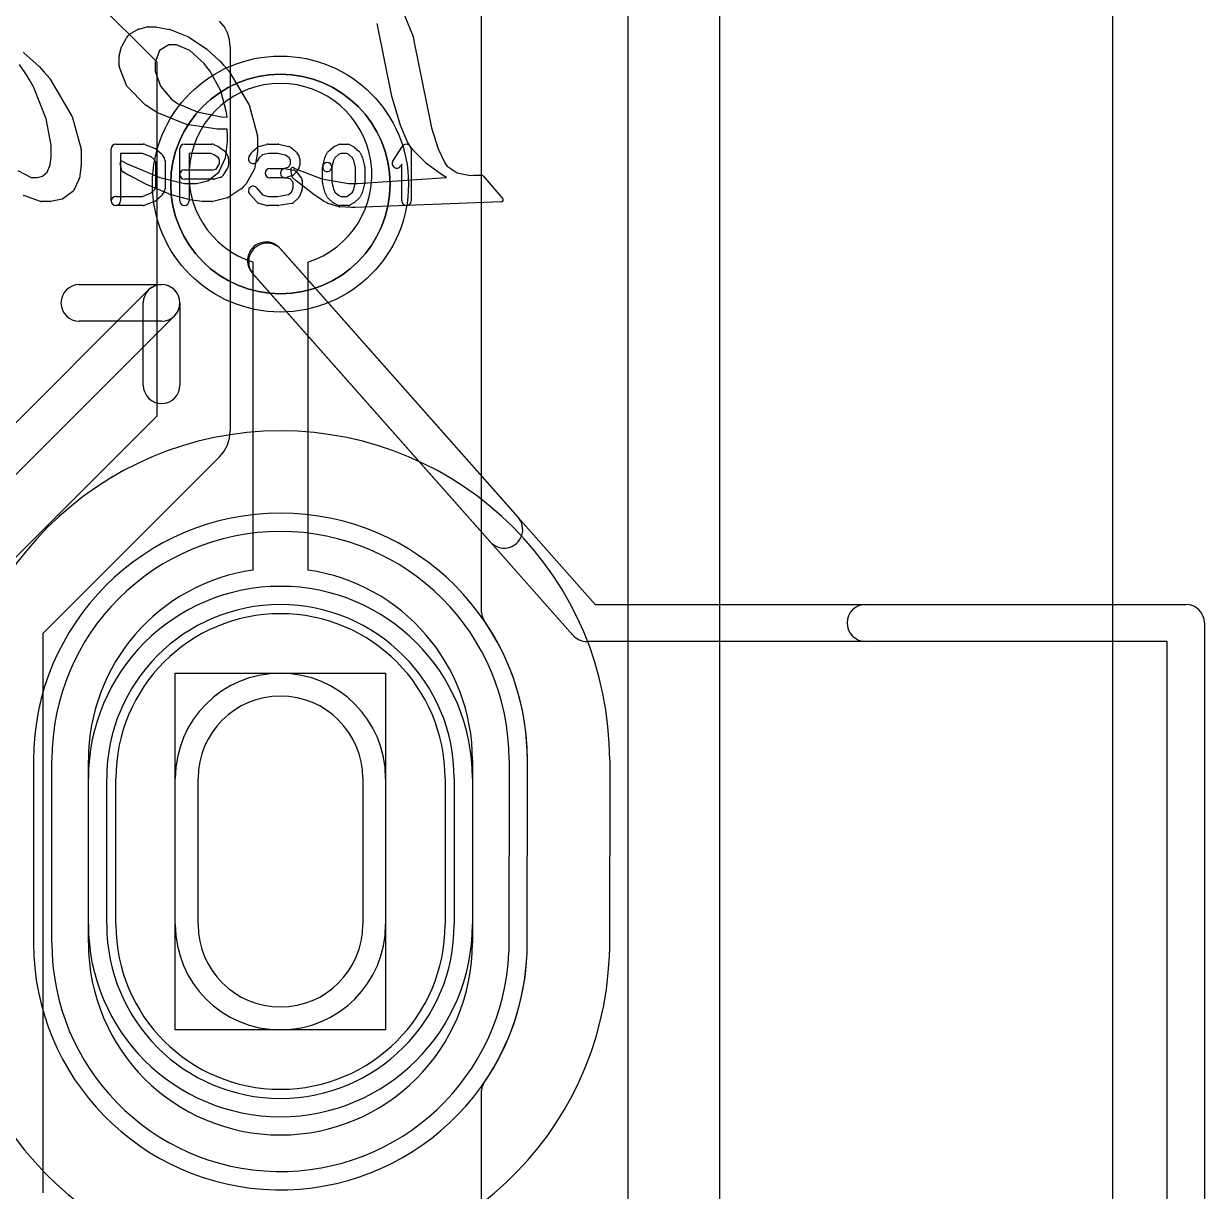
# Model space of a CAD drawing. Extents: x -3.2 to 23.2, y -0.5 to 25.
# Drawn here: x 16.7 to 23.15, y 12.69 to 19.08 of the extents above; entities that cross this region are included whole.
import ezdxf

# ---------------------------------------------------------------- set-up
doc = ezdxf.new("R2010")
doc.units = 0
for name, color, linetype in [('Hole', 1, 'CONTINUOUS'), ('L1', 3, 'CONTINUOUS'), ('L4', 3, 'CONTINUOUS'), ('MetalMask-B', 176, 'CONTINUOUS'), ('Outline', 7, 'CONTINUOUS'), ('PartsArea-A', 111, 'CONTINUOUS'), ('PartsArea-B', 111, 'CONTINUOUS'), ('PartsSilk-A', 221, 'CONTINUOUS'), ('PartsSilk-B', 221, 'CONTINUOUS'), ('Resist-A', 2, 'CONTINUOUS'), ('Resist-B', 2, 'CONTINUOUS'), ('Silk-A', 140, 'CONTINUOUS'), ('Silk-B', 140, 'CONTINUOUS')]:
    doc.layers.add(name, color=color, linetype=linetype)

msp = doc.modelspace()

# ---------------------------------------------------------------- linework, layer by layer
at = {"layer": 'Hole'}
for p, q in [((17.65, 14.15), (17.65, 14.95)), ((18.55, 14.95), (18.55, 14.15))]:
    msp.add_line(p, q, dxfattribs=at)
for centre, start, end in [((18.1, 14.95), 0, 180), ((18.1, 14.15), 180, 0)]:
    msp.add_arc(centre, 0.45, start, end, dxfattribs=at)
at = {"layer": 'L1'}
for p, q in [((17.95, 16.08923), (17.95, 17.77303)), ((18.25, 17.77303), (18.25, 16.08923)), ((17.05, 14.05), (17.05, 15.05)), ((19.15, 15.05), (19.15, 14.05)), ((17.2, 14.15), (17.2, 14.95)), ((17.525, 14.15), (17.525, 14.95)), ((18.675, 14.95), (18.675, 14.15)), ((19, 14.95), (19, 14.15))]:
    msp.add_line(p, q, dxfattribs=at)
msp.add_circle((18.1, 18.2), 0.6, dxfattribs=at)
for centre, radius, start, end in [((18.1, 18.25), 0.5, -72.542411, -107.457589), ((18.1, 15.05), 1.05, 98.213214, 180), ((18.1, 15.05), 1.05, 0, 81.786786), ((18.1, 14.95), 0.9, 0, 180), ((18.1, 14.95), 0.575, 0, 180), ((18.1, 14.15), 0.9, 180, 0), ((18.1, 14.15), 0.575, 180, 0), ((18.1, 14.05), 1.05, 180, 0)]:
    msp.add_arc(centre, radius, start, end, dxfattribs=at)
at = {"layer": 'L4'}
for p, q in [((17.425, 18.86716), (17.03358, 19.25858)), ((17.825, 18.95), (17.825, 16.85)), ((17.425, 16.93284), (17.425, 18.86716)), ((16.45858, 15.96642), (17.425, 16.93284)), ((17.76642, 16.70858), (16.8, 15.74216)), ((16.8, 15.74216), (16.8, 12.68284)), ((17.2, 14.15), (17.2, 14.95)), ((17.525, 14.15), (17.525, 14.95)), ((18.675, 14.95), (18.675, 14.15)), ((19, 14.95), (19, 14.15))]:
    msp.add_line(p, q, dxfattribs=at)
for centre, radius, start, end in [((17.625, 18.95), 0.2, 0, 45), ((17.625, 16.85), 0.2, -45, 0), ((18.1, 14.95), 0.9, 0, 180), ((18.1, 14.95), 0.575, 0, 180), ((18.1, 14.15), 0.9, 180, 0), ((18.1, 14.15), 0.575, 180, 0)]:
    msp.add_arc(centre, radius, start, end, dxfattribs=at)
at = {"layer": 'MetalMask-B'}
for p, q in [((17.2, 14.15), (17.2, 14.95)), ((19, 14.95), (19, 14.15))]:
    msp.add_line(p, q, dxfattribs=at)
for centre, start, end in [((18.1, 14.95), 0, 180), ((18.1, 14.15), 180, 0)]:
    msp.add_arc(centre, 0.9, start, end, dxfattribs=at)
at = {"layer": 'Outline'}
msp.add_line((20, 20), (20, 1), dxfattribs=at)
at = {"layer": 'PartsArea-A'}
for p, q in [((17.525, 13.575), (17.525, 15.525)), ((17.525, 15.525), (18.675, 15.525)), ((18.675, 15.525), (18.675, 13.575)), ((18.675, 13.575), (17.525, 13.575))]:
    msp.add_line(p, q, dxfattribs=at)
for start, end in [(90, -90), (-90, 90)]:
    msp.add_arc((18.1, 18.2), 0.6, start, end, dxfattribs=at)
at = {"layer": 'PartsArea-B'}
msp.add_line((22.65, 23.8), (22.65, 0.2), dxfattribs=at)
at = {"layer": 'PartsSilk-A'}
for p, q in [((17.2, 18.41759), (17.35, 18.41759)), ((17.35928, 18.4158), (17.41484, 18.39358)), ((17.575, 18.41759), (17.725, 18.41759)), ((17.73515, 18.41544), (17.76015, 18.40433)), ((17.7647, 18.4017), (17.79526, 18.37948)), ((17.94728, 18.37795), (17.97228, 18.40017)), ((17.98245, 18.40564), (18.02412, 18.41675)), ((18.03056, 18.41759), (18.08611, 18.41759)), ((18.09126, 18.41705), (18.14404, 18.40594)), ((18.15451, 18.401), (18.18229, 18.37878)), ((18.36117, 18.37795), (18.38617, 18.40017)), ((18.3916, 18.40384), (18.41382, 18.41495)), ((18.425, 18.41759), (18.46944, 18.41759)), ((18.48184, 18.4143), (18.50129, 18.40319)), ((18.5055, 18.40017), (18.5305, 18.37795)), ((18.71513, 18.3247), (18.76791, 18.40618)), ((17.175, 18.10741), (17.175, 18.39259)), ((17.34519, 18.36759), (17.225, 18.36759)), ((17.225, 18.36759), (17.225, 18.10741)), ((17.39222, 18.34878), (17.34519, 18.36759)), ((17.41126, 18.33185), (17.39222, 18.34878)), ((17.42217, 18.38906), (17.44717, 18.36684)), ((17.45176, 18.36139), (17.46564, 18.33917)), ((17.55, 18.10741), (17.55, 18.39259)), ((17.7197, 18.36759), (17.6, 18.36759)), ((17.6, 18.36759), (17.6, 18.10741)), ((17.73743, 18.35971), (17.7197, 18.36759)), ((17.76093, 18.34263), (17.73743, 18.35971)), ((17.76667, 18.33114), (17.76093, 18.34263)), ((17.80292, 18.37044), (17.81403, 18.34822)), ((17.81667, 18.33704), (17.81667, 18.3037)), ((17.9288, 18.35029), (17.94269, 18.37251)), ((17.98318, 18.34296), (17.9712, 18.32379)), ((18.00106, 18.35885), (17.98318, 18.34296)), ((18.03384, 18.36759), (18.00106, 18.35885)), ((18.08351, 18.36759), (18.03384, 18.36759)), ((18.12792, 18.35824), (18.08351, 18.36759)), ((18.14773, 18.3424), (18.12792, 18.35824)), ((18.15556, 18.32987), (18.14773, 18.3424)), ((18.18787, 18.37251), (18.20176, 18.35029)), ((18.20556, 18.33704), (18.20556, 18.3037)), ((18.33131, 18.29865), (18.34242, 18.3431)), ((18.34431, 18.34822), (18.35542, 18.37044)), ((18.39799, 18.34377), (18.39026, 18.32831)), ((18.41692, 18.3606), (18.39799, 18.34377)), ((18.4309, 18.36759), (18.41692, 18.3606)), ((18.4628, 18.36759), (18.4309, 18.36759)), ((18.47423, 18.36106), (18.4628, 18.36759)), ((18.49368, 18.34377), (18.47423, 18.36106)), ((18.50141, 18.32831), (18.49368, 18.34377)), ((18.53625, 18.37044), (18.54736, 18.34822)), ((18.54925, 18.3431), (18.56036, 18.29865)), ((18.81389, 18.39259), (18.81389, 18.10741)), ((17.41944, 18.31876), (17.41126, 18.33185)), ((17.41944, 18.18124), (17.41944, 18.31876)), ((17.46944, 18.32593), (17.46944, 18.17407)), ((17.575, 18.27685), (17.73283, 18.27685)), ((17.73283, 18.27685), (17.74792, 18.28087)), ((17.74792, 18.28087), (17.76667, 18.31087)), ((17.76667, 18.31087), (17.76667, 18.33114)), ((17.81287, 18.29045), (17.78509, 18.24601)), ((18.04167, 18.28426), (18.1206, 18.28426)), ((18.1206, 18.28426), (18.1418, 18.29197)), ((18.12938, 18.28387), (18.17105, 18.27646)), ((18.1418, 18.29197), (18.14698, 18.29715)), ((18.14698, 18.29715), (18.15556, 18.31087)), ((18.15556, 18.31087), (18.15556, 18.32987)), ((18.20176, 18.29045), (18.18787, 18.26823)), ((18.33056, 18.20741), (18.33056, 18.29259)), ((18.39026, 18.32831), (18.37981, 18.28653)), ((18.38056, 18.29259), (18.38056, 18.21049)), ((18.51111, 18.28951), (18.50141, 18.32831)), ((18.51111, 18.21049), (18.51111, 18.28951)), ((18.56111, 18.29259), (18.56111, 18.20741)), ((18.76389, 18.30801), (18.75709, 18.29752)), ((18.76389, 18.10741), (18.76389, 18.30801)), ((17.73611, 18.22685), (17.575, 18.22685)), ((17.77033, 18.2351), (17.74255, 18.22769)), ((18.125, 18.23426), (18.04167, 18.23426)), ((18.15331, 18.22883), (18.12062, 18.23465)), ((18.1641, 18.24687), (18.13354, 18.23576)), ((18.16944, 18.20947), (18.15331, 18.22883)), ((18.16944, 18.17907), (18.16944, 18.20947)), ((18.18435, 18.2638), (18.17324, 18.25269)), ((18.18588, 18.26785), (18.21365, 18.23452)), ((18.21944, 18.21852), (18.21944, 18.17407)), ((18.38056, 18.21049), (18.39026, 18.17169)), ((18.50141, 18.17169), (18.51111, 18.21049)), ((17.34519, 18.13241), (17.39222, 18.15122)), ((17.39222, 18.15122), (17.41126, 18.16815)), ((17.41126, 18.16815), (17.41944, 18.18124)), ((17.46564, 18.16083), (17.45176, 18.13861)), ((17.97008, 18.10206), (17.93119, 18.1465)), ((17.96881, 18.17942), (18.00269, 18.14071)), ((18.08412, 18.13241), (18.14441, 18.14205)), ((18.14441, 18.14205), (18.15968, 18.15563)), ((18.15968, 18.15563), (18.16944, 18.17907)), ((18.21752, 18.16446), (18.20364, 18.13113)), ((18.34242, 18.1569), (18.33131, 18.20135)), ((18.35542, 18.12956), (18.34431, 18.15178)), ((18.39026, 18.17169), (18.39799, 18.15623)), ((18.39799, 18.15623), (18.41692, 18.1394)), ((18.47423, 18.13894), (18.49368, 18.15623)), ((18.49368, 18.15623), (18.50141, 18.17169)), ((18.54736, 18.15178), (18.53625, 18.12956)), ((18.56036, 18.20135), (18.54925, 18.1569)), ((17.2, 18.13241), (17.34519, 18.13241)), ((17.35, 18.08241), (17.2, 18.08241)), ((17.41484, 18.10642), (17.35928, 18.0842)), ((17.44717, 18.13316), (17.42217, 18.11094)), ((18.02412, 18.08325), (17.98245, 18.09436)), ((18.00269, 18.14071), (18.03384, 18.13241)), ((18.08611, 18.08241), (18.03056, 18.08241)), ((18.03384, 18.13241), (18.08412, 18.13241)), ((18.15951, 18.09383), (18.09006, 18.08272)), ((18.19717, 18.12205), (18.17217, 18.09983)), ((18.38617, 18.09983), (18.36117, 18.12205)), ((18.41382, 18.08505), (18.3916, 18.09616)), ((18.41692, 18.1394), (18.4309, 18.13241)), ((18.46944, 18.08241), (18.425, 18.08241)), ((18.4309, 18.13241), (18.4628, 18.13241)), ((18.4628, 18.13241), (18.47423, 18.13894)), ((18.50129, 18.09681), (18.48184, 18.0857)), ((18.5305, 18.12205), (18.5055, 18.09983))]:
    msp.add_line(p, q, dxfattribs=at)
for centre, start, end in [((17.2, 18.39259), 90, 180), ((17.35, 18.39259), 68.207103, 90), ((17.575, 18.39259), 90, 180), ((17.725, 18.39259), 66.049145, 90), ((17.75, 18.38148), 53.982737, 66.039637), ((17.98889, 18.38148), 104.925513, 131.630694), ((18.03056, 18.39259), 90, 104.92885), ((18.08611, 18.39259), 78.110161, 90), ((18.13889, 18.38148), 51.333033, 78.112983), ((18.40278, 18.38148), 116.565051, 131.62783), ((18.425, 18.39259), 90, 116.565051), ((18.46944, 18.39259), 60.266489, 90), ((18.48889, 18.38148), 48.372169, 60.266489), ((18.78889, 18.39259), 0, 147.066193), ((17.40556, 18.37037), 48.372169, 68.202147), ((17.43056, 18.34815), 31.985944, 48.369306), ((17.44444, 18.32593), 0, 31.991474), ((17.78056, 18.35926), 26.565051, 53.979316), ((17.79167, 18.33704), 0, 26.565051), ((17.95, 18.33704), 147.994617, -32.010019), ((17.96389, 18.35926), 131.627831, 147.989981), ((18.16667, 18.35926), 32.005383, 51.345223), ((18.18056, 18.33704), 0, 32.010019), ((18.36667, 18.33704), 153.434949, 165.969316), ((18.37778, 18.35926), 131.627831, 153.434949), ((18.51389, 18.35926), 26.565051, 48.37217), ((18.525, 18.33704), 14.030684, 26.565051), ((17.575, 18.25185), 90, -90), ((17.79167, 18.3037), -32.005383, 0), ((18.04167, 18.25926), 90, -90), ((18.125, 18.25926), 79.908369, -100.083264), ((18.16667, 18.25185), 39.790899, 79.916736), ((18.18056, 18.3037), -32.005383, 0), ((18.35556, 18.29259), 0, 180), ((18.35556, 18.29259), 165.969316, -14.03321), ((18.53611, 18.29259), 0, 14.030684), ((18.73611, 18.31111), 147.066457, -32.933807), ((17.73611, 18.25185), -90, -75.064732), ((17.76389, 18.25926), -75.074487, -32.010019), ((18.125, 18.25926), -90, -70.02141), ((18.15556, 18.27037), -70.02864, -45), ((18.16667, 18.28148), -45, -32.010019), ((18.19444, 18.21852), 0, 39.800498), ((18.35556, 18.20741), 180, -165.969316), ((18.53611, 18.20741), -14.030684, 0), ((17.44444, 18.17407), -31.985944, 0), ((17.95, 18.16296), 41.188082, -138.810424), ((18.19444, 18.17407), -22.605762, 0), ((18.36667, 18.16296), -165.969316, -153.434949), ((18.525, 18.16296), -26.565051, -14.030684), ((17.2, 18.10741), 90, -90), ((17.2, 18.10741), 180, 0), ((17.35, 18.10741), -90, -68.202147), ((17.40556, 18.12963), -68.207103, -48.369306), ((17.43056, 18.15185), -48.372169, -31.991474), ((17.575, 18.10741), 180, 0), ((17.98889, 18.11852), -138.811918, -104.92885), ((18.03056, 18.10741), -104.925513, -90), ((18.08611, 18.10741), -90, -80.911332), ((18.15556, 18.11852), -80.910628, -48.369306), ((18.18056, 18.14074), -48.372169, -22.608878), ((18.37778, 18.14074), -153.434949, -131.62783), ((18.40278, 18.11852), -131.627831, -116.565051), ((18.425, 18.10741), -116.565051, -90), ((18.46944, 18.10741), -90, -60.266489), ((18.48889, 18.11852), -60.266489, -48.37217), ((18.51389, 18.14074), -48.372169, -26.565051), ((18.78889, 18.10741), 180, 0)]:
    msp.add_arc(centre, 0.025, start, end, dxfattribs=at)
at = {"layer": 'PartsSilk-B'}
for p, q in [((18.76815, 19.14871), (18.82521, 19.00639)), ((17.27479, 19.01867), (17.32242, 19.04608)), ((17.32499, 19.04712), (17.37195, 19.05883)), ((17.37437, 19.05913), (17.41522, 19.05913)), ((17.41696, 19.05898), (17.4942, 19.04532)), ((18.70921, 18.68034), (18.62902, 19.07709)), ((17.2326, 18.9524), (17.25898, 18.99984)), ((17.25943, 19.00056), (17.26511, 19.00901)), ((17.26623, 19.01039), (17.2726, 19.01696)), ((17.49615, 19.04476), (17.59712, 19.00463)), ((17.59897, 19.00366), (17.69602, 18.93904)), ((18.82574, 19.0046), (18.83172, 18.97423)), ((16.69708, 18.91781), (16.78133, 18.84217)), ((17.21813, 18.90082), (17.2317, 18.95019)), ((17.43836, 18.92934), (17.41534, 18.86542)), ((17.48979, 18.96033), (17.43836, 18.92934)), ((17.5315, 18.96033), (17.48979, 18.96033)), ((17.60519, 18.93015), (17.5315, 18.96033)), ((17.68291, 18.85964), (17.60519, 18.93015)), ((17.69722, 18.9381), (17.76701, 18.8744)), ((18.83172, 18.97423), (18.92076, 18.53533)), ((16.71595, 18.79183), (16.674, 18.85331)), ((17.21777, 18.84698), (17.21777, 18.89817)), ((17.41534, 18.86542), (17.41534, 18.81679)), ((17.69828, 18.83951), (17.68291, 18.85964)), ((17.76777, 18.87362), (17.78837, 18.85025)), ((16.72752, 18.76997), (16.71595, 18.79183)), ((16.78218, 18.84131), (16.80672, 18.81326)), ((16.80676, 18.81321), (16.84025, 18.77441)), ((17.26087, 18.73549), (17.21846, 18.84332)), ((17.41534, 18.81679), (17.44491, 18.73485)), ((17.71477, 18.81848), (17.69836, 18.83941)), ((17.7736, 18.70915), (17.71477, 18.81848)), ((17.78837, 18.85025), (17.81886, 18.81622)), ((17.81999, 18.81469), (17.92776, 18.63506)), ((16.749, 18.73191), (16.72765, 18.76974)), ((16.81923, 18.55556), (16.749, 18.73191)), ((16.84131, 18.77293), (16.95943, 18.57119)), ((17.36286, 18.63168), (17.26309, 18.7321)), ((17.44491, 18.73485), (17.50435, 18.6632)), ((17.50435, 18.6632), (17.51926, 18.65267)), ((17.80511, 18.59079), (17.7736, 18.70915)), ((18.71763, 18.64893), (18.70935, 18.67972)), ((17.39268, 18.61202), (17.3645, 18.63035)), ((17.42292, 18.59258), (17.39272, 18.612)), ((17.51926, 18.65267), (17.53662, 18.64046)), ((17.53662, 18.64046), (17.64379, 18.59399)), ((17.64379, 18.59399), (17.77744, 18.56751)), ((17.92883, 18.63253), (17.97481, 18.46293)), ((18.75578, 18.52079), (18.71771, 18.64868)), ((16.84638, 18.41313), (16.81923, 18.55556)), ((16.96043, 18.56885), (17.01065, 18.39029)), ((17.58601, 18.52626), (17.42458, 18.59172)), ((17.77744, 18.56751), (17.80793, 18.56518)), ((17.80793, 18.56518), (17.80511, 18.59079)), ((18.92076, 18.53533), (18.92652, 18.50719)), ((17.75312, 18.49944), (17.5882, 18.52565)), ((17.80945, 18.49932), (17.75469, 18.49932)), ((17.81052, 18.4597), (17.80945, 18.49932)), ((18.79854, 18.42246), (18.75619, 18.51965)), ((18.92652, 18.50719), (18.96256, 18.39296)), ((16.84638, 18.35037), (16.84638, 18.41313)), ((17.79866, 18.34369), (17.81052, 18.43075)), ((17.81052, 18.43075), (17.81052, 18.4597)), ((17.97516, 18.46031), (17.97516, 18.37446)), ((18.80944, 18.40598), (18.79942, 18.42086)), ((18.82213, 18.38976), (18.80986, 18.4054)), ((16.84111, 18.30457), (16.84638, 18.35037)), ((17.01102, 18.38758), (17.01102, 18.30481)), ((17.76288, 18.26393), (17.79866, 18.34369)), ((17.97498, 18.37258), (17.95784, 18.28298)), ((18.89404, 18.31537), (18.82281, 18.38898)), ((18.96256, 18.39296), (18.99805, 18.31642)), ((16.66464, 18.27317), (16.73653, 18.23588)), ((16.82504, 18.26445), (16.84111, 18.30457)), ((17.01092, 18.30338), (17.00057, 18.23189)), ((17.2327, 18.27295), (17.22311, 18.31257)), ((17.23766, 18.32367), (17.25739, 18.31279)), ((17.25739, 18.31279), (17.44017, 18.23588)), ((17.95677, 18.28003), (17.91341, 18.20156)), ((18.1637, 18.23942), (18.1559, 18.27927)), ((18.17097, 18.2897), (18.17814, 18.28527)), ((18.17814, 18.28527), (18.32606, 18.22763)), ((18.9857, 18.24861), (18.89535, 18.31423)), ((18.99805, 18.31642), (19.00357, 18.30689)), ((19.00357, 18.30689), (19.01154, 18.29712)), ((19.01154, 18.29712), (19.06674, 18.2611)), ((16.73653, 18.23588), (16.76998, 18.23588)), ((16.76998, 18.23588), (16.79817, 18.24259)), ((16.79817, 18.24259), (16.82504, 18.26445)), ((16.99969, 18.229), (16.96792, 18.1626)), ((17.26643, 18.24975), (17.23738, 18.26666)), ((17.36764, 18.19696), (17.26684, 18.24952)), ((17.44017, 18.23588), (17.57484, 18.20294)), ((17.64059, 18.20294), (17.70323, 18.21788)), ((17.70323, 18.21788), (17.76288, 18.26393)), ((18.18584, 18.21826), (18.16716, 18.23361)), ((18.27263, 18.14934), (18.18597, 18.21816)), ((18.32606, 18.22763), (18.47271, 18.20294)), ((18.52148, 18.20294), (19.00872, 18.23588)), ((19.00872, 18.23588), (18.98677, 18.24793)), ((19.06674, 18.2611), (19.13891, 18.24683)), ((19.13893, 18.24682), (19.15521, 18.24772)), ((19.15576, 18.24773), (19.20122, 18.24773)), ((19.20879, 18.24427), (19.31624, 18.11985)), ((16.96469, 18.15877), (16.90929, 18.11938)), ((17.48885, 18.14556), (17.36836, 18.19662)), ((17.599, 18.11465), (17.49006, 18.14514)), ((17.57484, 18.20294), (17.64059, 18.20294)), ((17.88534, 18.17295), (17.81426, 18.12594)), ((17.899, 18.18753), (17.88723, 18.17457)), ((17.91145, 18.19906), (17.899, 18.18753)), ((18.33714, 18.10588), (18.27327, 18.14887)), ((18.47271, 18.20294), (18.52148, 18.20294)), ((16.78766, 18.10472), (16.6962, 18.13691)), ((16.84131, 18.10415), (16.79098, 18.10415)), ((16.9056, 18.11775), (16.84341, 18.10437)), ((17.67463, 18.10424), (17.60034, 18.11437)), ((17.72733, 18.10415), (17.67598, 18.10415)), ((17.81114, 18.12458), (17.72973, 18.10444)), ((18.34807, 18.10056), (18.33842, 18.10515)), ((18.35944, 18.09385), (18.34807, 18.10056)), ((18.42171, 18.07529), (18.36171, 18.09287)), ((19.30907, 18.10332), (18.5109, 18.07122)), ((18.48843, 18.07123), (18.42395, 18.07491)), ((18.5105, 18.07121), (18.489, 18.07121)), ((18.09741, 17.84878), (19.82092, 15.9016)), ((19.69909, 15.73266), (17.94525, 17.7141)), ((19.82092, 15.9016), (23.05, 15.9016)), ((23.1516, 15.8), (23.1516, 4.8)), ((22.9484, 15.6984), (19.77517, 15.6984)), ((22.9484, 4.9016), (22.9484, 15.6984))]:
    msp.add_line(p, q, dxfattribs=at)
for centre, radius, start, end in [((17.32741, 19.03741), 0.01, 103.994584, 119.9227), ((17.37437, 19.04913), 0.01, 90, 104.005441), ((17.41522, 19.04913), 0.01, 79.982066, 90), ((17.49246, 19.03547), 0.01, 68.33696, 79.968627), ((18.63882, 19.07907), 0.01, -168.926129, -168.577679), ((17.26772, 18.99498), 0.01, 146.055498, 150.918947), ((17.27341, 19.00343), 0.01, 135.891376, 146.080349), ((17.27978, 19.01), 0.01, 119.922487, 135.882585), ((17.59343, 18.99534), 0.01, 56.341728, 68.324666), ((18.81593, 19.00267), 0.01, 11.130111, 21.843977), ((16.6904, 18.91037), 0.01001, 48.080936, 57.946056), ((17.24134, 18.94754), 0.01, 150.923136, 164.62981), ((17.69048, 18.93072), 0.01, 47.5952, 56.345137), ((17.22777, 18.89817), 0.01, 164.629275, 180), ((17.76027, 18.86701), 0.01, 41.390802, 47.609918), ((16.77465, 18.83473), 0.01, 41.148195, 48.080936), ((16.79919, 18.80668), 0.01, 40.781567, 41.148195), ((17.22777, 18.84698), 0.01, 180, -158.531077), ((17.70623, 18.84558), 0.01, -142.637469, -141.900713), ((17.81141, 18.80955), 0.01, 30.924459, 41.863048), ((16.73636, 18.77465), 0.01, -152.102729, -150.58918), ((16.83268, 18.76788), 0.01, 30.334806, 40.781567), ((17.27018, 18.73915), 0.01, -158.538936, -135.186171), ((18.71901, 18.68232), 0.01, -168.577679, -164.935766), ((17.36995, 18.63873), 0.01, -135.162081, -123.043954), ((17.39813, 18.62041), 0.01, -123.007062, -122.739059), ((17.91918, 18.62992), 0.01, 15.134475, 30.960961), ((18.72729, 18.65153), 0.01, -164.935766, -163.432533), ((16.9508, 18.56614), 0.01, 15.717252, 30.334806), ((17.42834, 18.60099), 0.01, -122.800601, -112.071751), ((17.58977, 18.53553), 0.01, -112.077942, -99.030381), ((17.75469, 18.50932), 0.01, -99.029199, -90), ((18.76536, 18.52364), 0.01, -163.432533, -156.485443), ((17.96516, 18.46031), 0.01, 0, 15.168839), ((18.80771, 18.42645), 0.01, -156.485443, -146.00796), ((18.81773, 18.41157), 0.01, -146.00796, -141.903915), ((17.00102, 18.38758), 0.01, 0, 15.717252), ((17.96516, 18.37446), 0.01, -10.83791, 0), ((18.83, 18.39593), 0.01, -141.903915, -135.972395), ((17.00102, 18.30481), 0.01, -8.219209, 0), ((17.23283, 18.31492), 0.01, 61.101302, -166.397194), ((17.24241, 18.2753), 0.01, -166.394962, -120.21397), ((17.94802, 18.28486), 0.01, -28.898698, -10.830501), ((18.16571, 18.28119), 0.01, 58.27994, -168.926129), ((18.90123, 18.32232), 0.01, -135.972395, -126.010525), ((16.99067, 18.23332), 0.01, -25.591424, -8.219209), ((17.27146, 18.25839), 0.01, -120.206934, -117.539046), ((18.17351, 18.24134), 0.01, -168.926129, -129.402241), ((18.19219, 18.22599), 0.01, -129.402241, -128.462947), ((18.99158, 18.2567), 0.01, -126.010525, -118.743036), ((19.13892, 18.24683), 0.00001, 180, -45), ((19.15576, 18.23771), 0.01002, 90, 93.144957), ((19.20122, 18.23773), 0.01, 40.824935, 90), ((16.9589, 18.16692), 0.01, -54.608892, -25.591424), ((17.37226, 18.20583), 0.01, -117.513061, -112.967043), ((17.49275, 18.15477), 0.01, -112.950363, -105.634099), ((17.87983, 18.18129), 0.01, -56.548399, -42.234655), ((17.90466, 18.2064), 0.01, -47.229071, -28.924112), ((18.27885, 18.15717), 0.01, -128.462947, -123.912513), ((16.69952, 18.14634), 0.01, -123.99204, -109.395528), ((16.79098, 18.11415), 0.01, -109.395528, -90), ((16.84131, 18.11415), 0.01, -90, -77.88124), ((16.9035, 18.12753), 0.01, -77.88124, -54.608893), ((17.60169, 18.12428), 0.01, -105.60693, -97.762779), ((17.67598, 18.11415), 0.01, -97.757426, -90), ((17.72733, 18.11415), 0.01, -90, -76.105856), ((17.80874, 18.13428), 0.01, -76.102824, -56.521949), ((18.34272, 18.11418), 0.01, -123.912513, -115.463345), ((18.36452, 18.10247), 0.01001, -120.511999, -106.315193), ((19.30867, 18.11331), 0.01, -87.7071, 40.824935), ((18.42452, 18.08489), 0.01, -106.315193, -93.268853), ((18.489, 18.08121), 0.01, -93.268853, -90), ((18.5105, 18.08121), 0.01, -90, -87.707099), ((18.02133, 17.78144), 0.1016, 41.512714, -138.486865), ((23.05, 15.8), 0.1016, 0, 90), ((19.77517, 15.8), 0.1016, -138.487286, -90)]:
    msp.add_arc(centre, radius, start, end, dxfattribs=at)
at = {"layer": 'Resist-A'}
for p, q in [((16.85, 14.05), (16.85, 15.05)), ((19.35, 15.05), (19.349, 14.0015)), ((17.15, 14.15), (17.15, 14.95)), ((17.525, 14.15), (17.525, 14.95)), ((18.675, 14.95), (18.675, 14.15)), ((19.05, 14.95), (19.05, 14.15))]:
    msp.add_line(p, q, dxfattribs=at)
msp.add_circle((18.1, 18.2), 0.7, dxfattribs=at)
for centre, radius, start, end in [((18.1, 15.05), 1.25, 0, 180), ((18.1, 14.95), 0.95, 0, 180), ((18.1, 14.95), 0.575, 0, 180), ((18.1, 14.15), 0.95, 180, 0), ((18.1, 14.15), 0.575, 180, 0), ((18.1, 14.05), 1.25, 180, -2.362168), ((19.274, 14.00157), 0.075, -2.361139, -0.053476)]:
    msp.add_arc(centre, radius, start, end, dxfattribs=at)
at = {"layer": 'Resist-B'}
for p, q in [((17.05, 14.15), (17.05, 14.95)), ((17.15, 14.15), (17.15, 14.95)), ((17.525, 14.15), (17.525, 14.95)), ((18.675, 14.95), (18.675, 14.15)), ((19.05, 14.95), (19.05, 14.15)), ((19.15, 14.95), (19.15, 14.15))]:
    msp.add_line(p, q, dxfattribs=at)
for centre, radius, start, end in [((18.1, 14.95), 1.05, 0, 180), ((18.1, 14.95), 0.95, 0, 180), ((18.1, 14.95), 0.575, 0, 180), ((18.1, 14.15), 1.05, 180, 0), ((18.1, 14.15), 0.95, 180, 0), ((18.1, 14.15), 0.575, 180, 0)]:
    msp.add_arc(centre, radius, start, end, dxfattribs=at)
at = {"layer": 'Silk-A'}
for p, q in [((19.2, 15.85623), (19.2, 19.425)), ((20.5, 19.425), (20.5, -0.425)), ((17, 17.65), (17.45, 17.65)), ((16.25429, 16.49571), (17.37929, 17.62071)), ((17.35, 17.1), (17.35, 17.55)), ((17.55, 17.55), (17.55, 17.1)), ((17.52071, 17.47929), (16.425, 16.38358)), ((17.45, 17.45), (17, 17.45)), ((16.75, 15.05), (16.75, 14.05)), ((19.449, 14.0014), (19.45, 15.0499)), ((19.449, 14.0014), (19.45, 15.0499)), ((19.9, 15.04948), (19.899, 13.99952)), ((19.2, 7.35623), (19.2, 13.24377))]:
    msp.add_line(p, q, dxfattribs=at)
for centre, radius, start, end in [((17, 17.55), 0.1, 90, -90), ((17.45, 17.55), 0.1, 0, 180), ((17.45, 17.55), 0.1, -45, 135), ((17.45, 17.55), 0.1, -90, 90), ((17.45, 17.1), 0.1, 180, 0), ((18.1, 15.05), 1.8, 0, 180), ((18.1, 15.05), 1.35, 0, 180), ((19.275, 15.85623), 0.075, 180, -145.544989), ((18.1, 15.05), 1.35, 0, 34.456151), ((19.35, 15.05), 0.1, -0.057296, 0), ((19.35, 15.05), 0.1, -0.057296, 0), ((19.35, 15.05), 0.55, -0.054171, 0), ((18.1, 14.05), 1.8, 180, -2.290534), ((18.1, 14.05001), 1.35001, -179.999576, -2.362516), ((18.1, 14.05001), 1.35001, -34.4565, -2.362516), ((19.274, 14.00136), 0.175, -2.292442, 0.013096), ((19.274, 14.00136), 0.175, -2.292442, -0.006548), ((19.524, 14.00133), 0.075, 179.946524, 179.992361), ((19.349, 14.00004), 0.55, -2.29036, -0.054171), ((19.275, 13.24377), 0.075, 145.544989, 180)]:
    msp.add_arc(centre, radius, start, end, dxfattribs=at)
at = {"layer": 'Silk-B'}
for p, q in [((18.76815, 19.14871), (18.82521, 19.00639)), ((17.27479, 19.01867), (17.32242, 19.04608)), ((17.32499, 19.04712), (17.37195, 19.05883)), ((17.37437, 19.05913), (17.41522, 19.05913)), ((17.41696, 19.05898), (17.4942, 19.04532)), ((18.70921, 18.68034), (18.62902, 19.07709)), ((17.2326, 18.9524), (17.25898, 18.99984)), ((17.25943, 19.00056), (17.26511, 19.00901)), ((17.26623, 19.01039), (17.2726, 19.01696)), ((17.49615, 19.04476), (17.59712, 19.00463)), ((17.59897, 19.00366), (17.69602, 18.93904)), ((18.82574, 19.0046), (18.83172, 18.97423)), ((16.69708, 18.91781), (16.78133, 18.84217)), ((17.21813, 18.90082), (17.2317, 18.95019)), ((17.43836, 18.92934), (17.41534, 18.86542)), ((17.48979, 18.96033), (17.43836, 18.92934)), ((17.5315, 18.96033), (17.48979, 18.96033)), ((17.60519, 18.93015), (17.5315, 18.96033)), ((17.68291, 18.85964), (17.60519, 18.93015)), ((17.69722, 18.9381), (17.76701, 18.8744)), ((18.83172, 18.97423), (18.92076, 18.53533)), ((16.71595, 18.79183), (16.674, 18.85331)), ((17.21777, 18.84698), (17.21777, 18.89817)), ((17.41534, 18.86542), (17.41534, 18.81679)), ((17.69828, 18.83951), (17.68291, 18.85964)), ((17.76777, 18.87362), (17.78837, 18.85025)), ((16.72752, 18.76997), (16.71595, 18.79183)), ((16.78218, 18.84131), (16.80672, 18.81326)), ((16.80676, 18.81321), (16.84025, 18.77441)), ((17.26087, 18.73549), (17.21846, 18.84332)), ((17.41534, 18.81679), (17.44491, 18.73485)), ((17.71477, 18.81848), (17.69836, 18.83941)), ((17.7736, 18.70915), (17.71477, 18.81848)), ((17.78837, 18.85025), (17.81886, 18.81622)), ((17.81999, 18.81469), (17.92776, 18.63506)), ((16.749, 18.73191), (16.72765, 18.76974)), ((16.81923, 18.55556), (16.749, 18.73191)), ((16.84131, 18.77293), (16.95943, 18.57119)), ((17.36286, 18.63168), (17.26309, 18.7321)), ((17.44491, 18.73485), (17.50435, 18.6632)), ((17.50435, 18.6632), (17.51926, 18.65267)), ((17.80511, 18.59079), (17.7736, 18.70915)), ((18.71763, 18.64893), (18.70935, 18.67972)), ((17.39268, 18.61202), (17.3645, 18.63035)), ((17.42292, 18.59258), (17.39272, 18.612)), ((17.51926, 18.65267), (17.53662, 18.64046)), ((17.53662, 18.64046), (17.64379, 18.59399)), ((17.64379, 18.59399), (17.77744, 18.56751)), ((17.92883, 18.63253), (17.97481, 18.46293)), ((18.75578, 18.52079), (18.71771, 18.64868)), ((16.84638, 18.41313), (16.81923, 18.55556)), ((16.96043, 18.56885), (17.01065, 18.39029)), ((17.58601, 18.52626), (17.42458, 18.59172)), ((17.77744, 18.56751), (17.80793, 18.56518)), ((17.80793, 18.56518), (17.80511, 18.59079)), ((18.92076, 18.53533), (18.92652, 18.50719)), ((17.75312, 18.49944), (17.5882, 18.52565)), ((17.80945, 18.49932), (17.75469, 18.49932)), ((17.81052, 18.4597), (17.80945, 18.49932)), ((18.79854, 18.42246), (18.75619, 18.51965)), ((18.92652, 18.50719), (18.96256, 18.39296)), ((16.84638, 18.35037), (16.84638, 18.41313)), ((17.79866, 18.34369), (17.81052, 18.43075)), ((17.81052, 18.43075), (17.81052, 18.4597)), ((17.97516, 18.46031), (17.97516, 18.37446)), ((18.80944, 18.40598), (18.79942, 18.42086)), ((18.82213, 18.38976), (18.80986, 18.4054)), ((16.84111, 18.30457), (16.84638, 18.35037)), ((17.01102, 18.38758), (17.01102, 18.30481)), ((17.76288, 18.26393), (17.79866, 18.34369)), ((17.97498, 18.37258), (17.95784, 18.28298)), ((18.89404, 18.31537), (18.82281, 18.38898)), ((18.96256, 18.39296), (18.99805, 18.31642)), ((16.66464, 18.27317), (16.73653, 18.23588)), ((16.82504, 18.26445), (16.84111, 18.30457)), ((17.01092, 18.30338), (17.00057, 18.23189)), ((17.2327, 18.27295), (17.22311, 18.31257)), ((17.23766, 18.32367), (17.25739, 18.31279)), ((17.25739, 18.31279), (17.44017, 18.23588)), ((17.95677, 18.28003), (17.91341, 18.20156)), ((18.1637, 18.23942), (18.1559, 18.27927)), ((18.17097, 18.2897), (18.17814, 18.28527)), ((18.17814, 18.28527), (18.32606, 18.22763)), ((18.9857, 18.24861), (18.89535, 18.31423)), ((18.99805, 18.31642), (19.00357, 18.30689)), ((19.00357, 18.30689), (19.01154, 18.29712)), ((19.01154, 18.29712), (19.06674, 18.2611)), ((16.73653, 18.23588), (16.76998, 18.23588)), ((16.76998, 18.23588), (16.79817, 18.24259)), ((16.79817, 18.24259), (16.82504, 18.26445)), ((16.99969, 18.229), (16.96792, 18.1626)), ((17.26643, 18.24975), (17.23738, 18.26666)), ((17.36764, 18.19696), (17.26684, 18.24952)), ((17.44017, 18.23588), (17.57484, 18.20294)), ((17.64059, 18.20294), (17.70323, 18.21788)), ((17.70323, 18.21788), (17.76288, 18.26393)), ((18.18584, 18.21826), (18.16716, 18.23361)), ((18.27263, 18.14934), (18.18597, 18.21816)), ((18.32606, 18.22763), (18.47271, 18.20294)), ((18.52148, 18.20294), (19.00872, 18.23588)), ((19.00872, 18.23588), (18.98677, 18.24793)), ((19.06674, 18.2611), (19.13891, 18.24683)), ((19.13893, 18.24682), (19.15521, 18.24772)), ((19.15576, 18.24773), (19.20122, 18.24773)), ((19.20879, 18.24427), (19.31624, 18.11985)), ((16.96469, 18.15877), (16.90929, 18.11938)), ((17.48885, 18.14556), (17.36836, 18.19662)), ((17.599, 18.11465), (17.49006, 18.14514)), ((17.57484, 18.20294), (17.64059, 18.20294)), ((17.88534, 18.17295), (17.81426, 18.12594)), ((17.899, 18.18753), (17.88723, 18.17457)), ((17.91145, 18.19906), (17.899, 18.18753)), ((18.33714, 18.10588), (18.27327, 18.14887)), ((18.47271, 18.20294), (18.52148, 18.20294)), ((16.78766, 18.10472), (16.6962, 18.13691)), ((16.84131, 18.10415), (16.79098, 18.10415)), ((16.9056, 18.11775), (16.84341, 18.10437)), ((17.67463, 18.10424), (17.60034, 18.11437)), ((17.72733, 18.10415), (17.67598, 18.10415)), ((17.81114, 18.12458), (17.72973, 18.10444)), ((18.34807, 18.10056), (18.33842, 18.10515)), ((18.35944, 18.09385), (18.34807, 18.10056)), ((18.42171, 18.07529), (18.36171, 18.09287)), ((19.30907, 18.10332), (18.5109, 18.07122)), ((18.48843, 18.07123), (18.42395, 18.07491)), ((18.5105, 18.07121), (18.489, 18.07121)), ((18.10364, 17.84173), (19.39898, 16.3783)), ((19.24682, 16.24362), (17.95148, 17.70705)), ((21.3, 15.9016), (23.05, 15.9016)), ((23.1516, 15.8), (23.1516, 4.8)), ((22.9484, 15.6984), (21.3, 15.6984)), ((22.9484, 4.9016), (22.9484, 15.6984))]:
    msp.add_line(p, q, dxfattribs=at)
for centre, radius, start, end in [((17.32741, 19.03741), 0.01, 103.994584, 119.9227), ((17.37437, 19.04913), 0.01, 90, 104.005441), ((17.41522, 19.04913), 0.01, 79.982066, 90), ((17.49246, 19.03547), 0.01, 68.33696, 79.968627), ((18.63882, 19.07907), 0.01, -168.926129, -168.577679), ((17.26772, 18.99498), 0.01, 146.055498, 150.918947), ((17.27341, 19.00343), 0.01, 135.891376, 146.080349), ((17.27978, 19.01), 0.01, 119.922487, 135.882585), ((17.59343, 18.99534), 0.01, 56.341728, 68.324666), ((18.81593, 19.00267), 0.01, 11.130111, 21.843977), ((16.6904, 18.91037), 0.01001, 48.080936, 57.946056), ((17.24134, 18.94754), 0.01, 150.923136, 164.62981), ((17.69048, 18.93072), 0.01, 47.5952, 56.345137), ((17.22777, 18.89817), 0.01, 164.629275, 180), ((17.76027, 18.86701), 0.01, 41.390802, 47.609918), ((16.77465, 18.83473), 0.01, 41.148195, 48.080936), ((16.79919, 18.80668), 0.01, 40.781567, 41.148195), ((17.22777, 18.84698), 0.01, 180, -158.531077), ((17.70623, 18.84558), 0.01, -142.637469, -141.900713), ((17.81141, 18.80955), 0.01, 30.924459, 41.863048), ((16.73636, 18.77465), 0.01, -152.102729, -150.58918), ((16.83268, 18.76788), 0.01, 30.334806, 40.781567), ((17.27018, 18.73915), 0.01, -158.538936, -135.186171), ((18.71901, 18.68232), 0.01, -168.577679, -164.935766), ((17.36995, 18.63873), 0.01, -135.162081, -123.043954), ((17.39813, 18.62041), 0.01, -123.007062, -122.739059), ((17.91918, 18.62992), 0.01, 15.134475, 30.960961), ((18.72729, 18.65153), 0.01, -164.935766, -163.432533), ((16.9508, 18.56614), 0.01, 15.717252, 30.334806), ((17.42834, 18.60099), 0.01, -122.800601, -112.071751), ((17.58977, 18.53553), 0.01, -112.077942, -99.030381), ((17.75469, 18.50932), 0.01, -99.029199, -90), ((18.76536, 18.52364), 0.01, -163.432533, -156.485443), ((17.96516, 18.46031), 0.01, 0, 15.168839), ((18.80771, 18.42645), 0.01, -156.485443, -146.00796), ((18.81773, 18.41157), 0.01, -146.00796, -141.903915), ((17.00102, 18.38758), 0.01, 0, 15.717252), ((17.96516, 18.37446), 0.01, -10.83791, 0), ((18.83, 18.39593), 0.01, -141.903915, -135.972395), ((17.00102, 18.30481), 0.01, -8.219209, 0), ((17.23283, 18.31492), 0.01, 61.101302, -166.397194), ((17.24241, 18.2753), 0.01, -166.394962, -120.21397), ((17.94802, 18.28486), 0.01, -28.898698, -10.830501), ((18.16571, 18.28119), 0.01, 58.27994, -168.926129), ((18.90123, 18.32232), 0.01, -135.972395, -126.010525), ((16.99067, 18.23332), 0.01, -25.591424, -8.219209), ((17.27146, 18.25839), 0.01, -120.206934, -117.539046), ((18.17351, 18.24134), 0.01, -168.926129, -129.402241), ((18.19219, 18.22599), 0.01, -129.402241, -128.462947), ((18.99158, 18.2567), 0.01, -126.010525, -118.743036), ((19.13892, 18.24683), 0.00001, 180, -45), ((19.15576, 18.23771), 0.01002, 90, 93.144957), ((19.20122, 18.23773), 0.01, 40.824935, 90), ((16.9589, 18.16692), 0.01, -54.608892, -25.591424), ((17.37226, 18.20583), 0.01, -117.513061, -112.967043), ((17.49275, 18.15477), 0.01, -112.950363, -105.634099), ((17.87983, 18.18129), 0.01, -56.548399, -42.234655), ((17.90466, 18.2064), 0.01, -47.229071, -28.924112), ((18.27885, 18.15717), 0.01, -128.462947, -123.912513), ((16.69952, 18.14634), 0.01, -123.99204, -109.395528), ((16.79098, 18.11415), 0.01, -109.395528, -90), ((16.84131, 18.11415), 0.01, -90, -77.88124), ((16.9035, 18.12753), 0.01, -77.88124, -54.608893), ((17.60169, 18.12428), 0.01, -105.60693, -97.762779), ((17.67598, 18.11415), 0.01, -97.757426, -90), ((17.72733, 18.11415), 0.01, -90, -76.105856), ((17.80874, 18.13428), 0.01, -76.102824, -56.521949), ((18.34272, 18.11418), 0.01, -123.912513, -115.463345), ((18.36452, 18.10247), 0.01001, -120.511999, -106.315193), ((19.30867, 18.11331), 0.01, -87.7071, 40.824935), ((18.42452, 18.08489), 0.01, -106.315193, -93.268853), ((18.489, 18.08121), 0.01, -93.268853, -90), ((18.5105, 18.08121), 0.01, -90, -87.707099), ((18.02756, 17.77439), 0.1016, 41.512714, -138.486683), ((19.3229, 16.31096), 0.1016, -138.487286, 41.513317), ((21.3, 15.8), 0.1016, 90, -90), ((23.05, 15.8), 0.1016, 0, 90)]:
    msp.add_arc(centre, radius, start, end, dxfattribs=at)

doc.saveas('drawing.dxf')
